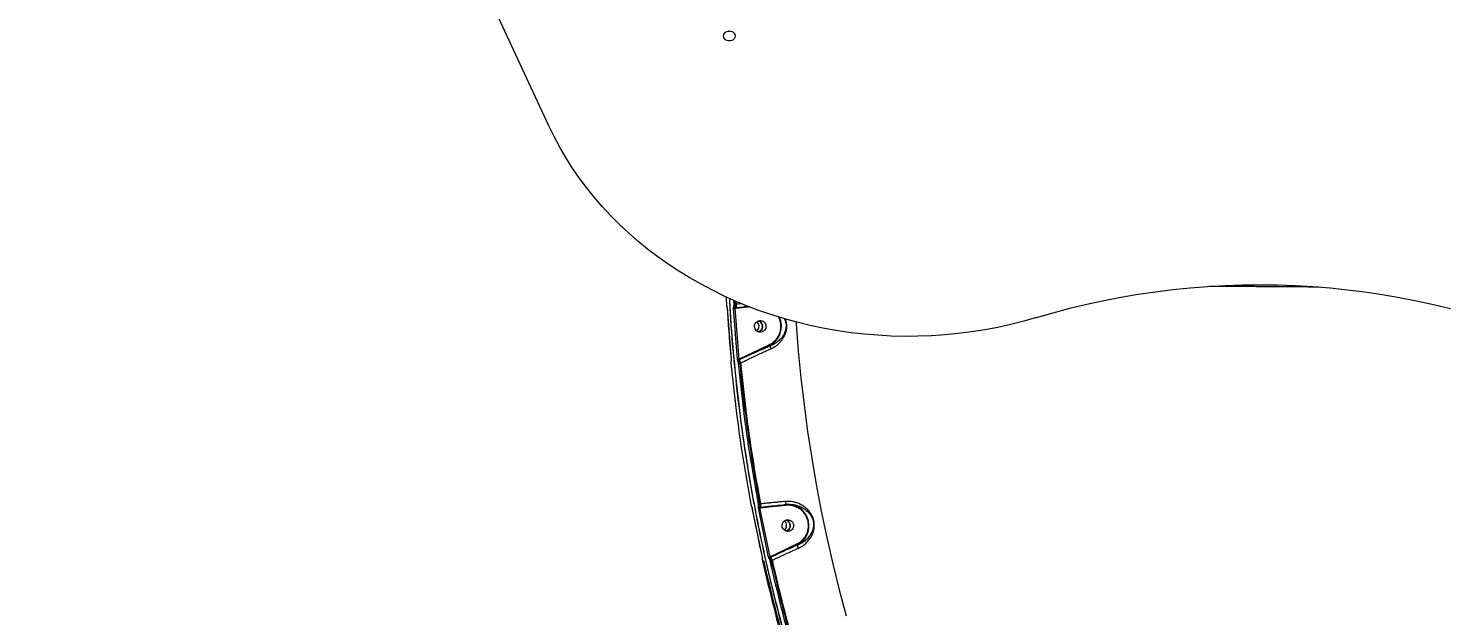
# Model space of a CAD drawing. Header units: millimetres. Extents: x -7083 to 7374, y -8368 to 7509.
# Drawn here: x 1382 to 2480, y -695 to -240 of the extents above; entities that cross this region are included whole.
import ezdxf

# ---------------------------------------------------------------- set-up
doc = ezdxf.new("R2010")
doc.units = ezdxf.units.MM
for name, color, linetype in [('DIKOM_ОБЪЕКТ', 7, 'Continuous'), ('DIKOM_РАЗМЕР_ЗОНА', 7, 'Continuous'), ('DIKOM_РАЗМЕР_ОБЪЕКТА', 7, 'Continuous')]:
    doc.layers.add(name, color=color, linetype=linetype)
doc.styles.add('style1', font='arial.ttf', dxfattribs={"width": 0.8})
doc.dimstyles.new('1-50', dxfattribs={"dimtxt": 300, "dimasz": 200, "dimexe": 100, "dimexo": 0, "dimgap": 100, "dimtad": 1, "dimtxsty": 'style1', "dimcen": 200, "dimclrd": 7, "dimclre": 7, "dimclrt": 7, "dimadec": 1, "dimazin": 2, "dimtfac": 1, "dimtmove": 0, "dimatfit": 2, "dimfxl": 0, "dimlwd": 25, "dimlwe": 18, "dimarcsym": 0})

# ---------------------------------------------------------------- blocks, each defined once
blk = doc.blocks.new('*D10')
at = {"layer": 'Defpoints', "color": 0, "transparency": 16777216}
for p in [(-5583.4, 648), (4593.5, 648.9), (4593.5, -5902.5)]:
    blk.add_point(p, dxfattribs=at)
at = {"layer": 'DIKOM_РАЗМЕР_ОБЪЕКТА', "color": 7, "lineweight": 18, "transparency": 16777216}
for p, q in [((-5583.4, 648), (-5583.4, -6002.5)), ((4593.5, 648.9), (4593.5, -6002.5))]:
    blk.add_line(p, q, dxfattribs=at)
at = {"layer": 'DIKOM_РАЗМЕР_ОБЪЕКТА', "color": 7, "lineweight": 25, "transparency": 16777216}
blk.add_line((-5383.4, -5902.5), (4393.5, -5902.5), dxfattribs=at)
at = {"layer": 'DIKOM_РАЗМЕР_ОБЪЕКТА', "color": 7, "transparency": 16777216}
for points in [[(-5383.4, -5869.2), (-5383.4, -5935.9), (-5583.4, -5902.5)], [(4393.5, -5869.2), (4393.5, -5935.9), (4593.5, -5902.5)]]:
    blk.add_solid(points, dxfattribs=at)
at = {"layer": 'DIKOM_РАЗМЕР_ОБЪЕКТА', "color": 7, "transparency": 16777216, "insert": (-226.1, -5649.4), "char_height": 300, "attachment_point": 5, "style": 'style1'}
blk.add_mtext('10150', dxfattribs=at)
blk = doc.blocks.new('*D11')
at = {"layer": 'Defpoints', "color": 0, "transparency": 16777216}
for p in [(-321.7, 5509.1), (-348.7, -4811.5), (5568.6, -4811.5)]:
    blk.add_point(p, dxfattribs=at)
at = {"layer": 'DIKOM_РАЗМЕР_ОБЪЕКТА', "color": 7, "lineweight": 18, "transparency": 16777216}
for p, q in [((-321.7, 5509.1), (5668.6, 5509.1)), ((-348.7, -4811.5), (5668.6, -4811.5))]:
    blk.add_line(p, q, dxfattribs=at)
at = {"layer": 'DIKOM_РАЗМЕР_ОБЪЕКТА', "color": 7, "lineweight": 25, "transparency": 16777216}
blk.add_line((5568.6, 5309.1), (5568.6, -4611.5), dxfattribs=at)
at = {"layer": 'DIKOM_РАЗМЕР_ОБЪЕКТА', "color": 7, "transparency": 16777216}
for points in [[(5535.2, 5309.1), (5601.9, 5309.1), (5568.6, 5509.1)], [(5535.2, -4611.5), (5601.9, -4611.5), (5568.6, -4811.5)]]:
    blk.add_solid(points, dxfattribs=at)
at = {"layer": 'DIKOM_РАЗМЕР_ОБЪЕКТА', "color": 7, "transparency": 16777216, "insert": (5315.3, 775.2), "char_height": 300, "attachment_point": 5, "rotation": 90, "style": 'style1'}
blk.add_mtext('10300', dxfattribs=at)
blk = doc.blocks.new('*D12')
at = {"layer": 'Defpoints', "color": 0, "transparency": 16777216}
for p in [(-621.7, 7509.1), (-373.6, -6811.5), (7273.9, -6811.5)]:
    blk.add_point(p, dxfattribs=at)
at = {"layer": 'DIKOM_РАЗМЕР_ЗОНА', "color": 7, "lineweight": 18, "transparency": 16777216}
for p, q in [((-621.7, 7509.1), (7373.9, 7509.1)), ((-373.6, -6811.5), (7373.9, -6811.5))]:
    blk.add_line(p, q, dxfattribs=at)
at = {"layer": 'DIKOM_РАЗМЕР_ЗОНА', "color": 7, "lineweight": 25, "transparency": 16777216}
blk.add_line((7273.9, 7309.1), (7273.9, -6611.5), dxfattribs=at)
at = {"layer": 'DIKOM_РАЗМЕР_ЗОНА', "color": 7, "transparency": 16777216}
for points in [[(7240.6, 7309.1), (7307.2, 7309.1), (7273.9, 7509.1)], [(7240.6, -6611.5), (7307.2, -6611.5), (7273.9, -6811.5)]]:
    blk.add_solid(points, dxfattribs=at)
at = {"layer": 'DIKOM_РАЗМЕР_ЗОНА', "color": 7, "transparency": 16777216, "insert": (7020.6, 1288.3), "char_height": 300, "attachment_point": 5, "rotation": 90, "style": 'style1'}
blk.add_mtext('14300', dxfattribs=at)
blk = doc.blocks.new('*D13')
at = {"layer": 'Defpoints', "color": 0, "transparency": 16777216}
for p in [(6593.5, 996.2), (-7083.4, 648), (6593.5, -8268.3)]:
    blk.add_point(p, dxfattribs=at)
at = {"layer": 'DIKOM_РАЗМЕР_ЗОНА', "color": 7, "lineweight": 18, "transparency": 16777216}
for p, q in [((6593.5, 996.2), (6593.5, -8368.3)), ((-7083.4, 648), (-7083.4, -8368.3))]:
    blk.add_line(p, q, dxfattribs=at)
at = {"layer": 'DIKOM_РАЗМЕР_ЗОНА', "color": 7, "lineweight": 25, "transparency": 16777216}
blk.add_line((-6883.4, -8268.3), (6393.5, -8268.3), dxfattribs=at)
at = {"layer": 'DIKOM_РАЗМЕР_ЗОНА', "color": 7, "transparency": 16777216}
for points in [[(-6883.4, -8235), (-6883.4, -8301.6), (-7083.4, -8268.3)], [(6393.5, -8235), (6393.5, -8301.6), (6593.5, -8268.3)]]:
    blk.add_solid(points, dxfattribs=at)
at = {"layer": 'DIKOM_РАЗМЕР_ЗОНА', "color": 7, "transparency": 16777216, "insert": (322.1, -8015), "char_height": 300, "attachment_point": 5, "style": 'style1'}
blk.add_mtext('13650', dxfattribs=at)

msp = doc.modelspace()

# ---------------------------------------------------------------- linework, layer by layer
at = {"layer": 'DIKOM_ОБЪЕКТ', "color": 7, "linetype": 'Continuous', "lineweight": 15}
for p, q in [((1784.933, -315.94), (1692.919, -117.626)), ((1921.99, -448.2), (1922.157, -450.866)), ((1922.157, -450.866), (1922.339, -454.062)), ((1922.856, -457.03), (1925.887, -496.527)), ((1930.928, -496.527), (1927.897, -457.03)), ((1928.248, -454.062), (1928.067, -450.866)), ((1929.047, -456.969), (1929.919, -456.875)), ((1932.075, -496.433), (1929.047, -456.969)), ((1929.177, -456.467), (1929.94, -456.385)), ((1929.397, -454.003), (1929.243, -451.299)), ((1929.397, -454.003), (1930.044, -453.933)), ((1930.044, -453.933), (1929.91, -451.578)), ((1929.919, -456.875), (1936.296, -456.227)), ((1929.94, -456.385), (1935.64, -455.801)), ((1935.64, -455.801), (1936.33, -455.73)), ((1936.296, -456.227), (1940.068, -455.82)), ((1936.33, -455.73), (1939.152, -455.437)), ((1937.995, -493.594), (1932.075, -496.433)), ((1955.219, -485.467), (1937.995, -493.594)), ((1955.513, -485.921), (1938.289, -494.047)), ((1955.513, -485.921), (1956.794, -485.921)), ((1956.794, -485.922), (1956.794, -485.921)), ((1932.132, -496.983), (1931.927, -497.08)), ((1931.965, -496.752), (1932.075, -496.433)), ((1938.289, -494.047), (1932.132, -496.983)), ((1932.892, -499.514), (1933.517, -499.219)), ((1942.1, -611.531), (1949.93, -649.53)), ((1954.97, -649.53), (1947.14, -611.531)), ((1948.218, -610.86), (1948.795, -610.797)), ((1948.251, -608.416), (1948.899, -608.346)), ((1948.274, -611.342), (1948.774, -611.288)), ((1956.098, -649.31), (1948.274, -611.342)), ((1948.774, -611.288), (1955.165, -610.639)), ((1948.795, -610.797), (1954.598, -610.203)), ((1954.598, -610.203), (1955.2, -610.141)), ((1955.165, -610.639), (1968.255, -609.223)), ((1969.053, -608.726), (1969.053, -608.726)), ((1962.139, -646.413), (1956.219, -649.252)), ((1962.433, -646.867), (1956.496, -649.699)), ((1976.555, -639.612), (1962.139, -646.413)), ((1976.849, -640.065), (1962.433, -646.867)), ((1976.849, -640.065), (1977.856, -640.065)), ((1977.855, -640.066), (1977.856, -640.065)), ((1956.219, -649.252), (1956.098, -649.31)), ((1956.496, -649.699), (1956.131, -649.871)), ((1957.278, -652.219), (1957.88, -651.935))]:
    msp.add_line(p, q, dxfattribs=at)
at = {"layer": 'DIKOM_ОБЪЕКТ', "color": 7, "linetype": 'Continuous', "lineweight": 15, "flags": 128}
for points in [[(1920.166, -246.383), (1920.346, -245.309), (1920.867, -244.323), (1921.689, -243.504), (1922.743, -242.918), (1923.945, -242.613), (1925.198, -242.614), (1926.399, -242.92), (1927.451, -243.507), (1928.27, -244.328), (1928.789, -245.315), (1928.966, -246.388), (1928.786, -247.462), (1928.264, -248.448), (1927.443, -249.267), (1926.388, -249.853), (1925.186, -250.158), (1923.934, -250.157), (1922.733, -249.85), (1921.68, -249.263), (1920.861, -248.443), (1920.342, -247.456), (1920.166, -246.383)], [(1924.711, -242.693), (1924.49, -242.671), (1924.067, -242.6)], [(2162.191, -464.195), (2152.319, -467.019), (2142.34, -469.546), (2132.266, -471.772), (2122.11, -473.694), (2111.883, -475.31), (2101.597, -476.618), (2091.266, -477.618), (2080.9, -478.306), (2070.514, -478.683), (2060.119, -478.749), (2049.728, -478.502), (2039.354, -477.944), (2029.008, -477.075), (2018.703, -475.896), (2008.452, -474.408), (1998.267, -472.614), (1988.159, -470.515), (1978.142, -468.114), (1968.228, -465.414), (1958.427, -462.418), (1948.752, -459.13), (1939.215, -455.553), (1929.827, -451.693), (1920.599, -447.553), (1911.543, -443.138), (1902.668, -438.454), (1893.987, -433.507), (1885.509, -428.302), (1877.244, -422.846), (1869.203, -417.145), (1861.395, -411.206), (1853.829, -405.036), (1846.515, -398.643), (1839.461, -392.034), (1832.676, -385.217), (1826.167, -378.201), (1819.944, -370.993), (1814.012, -363.603), (1808.38, -356.039), (1803.054, -348.311), (1798.041, -340.427), (1793.346, -332.398), (1788.975, -324.232), (1784.933, -315.94)], [(2162.191, -464.195), (2175.053, -460.461), (2188.021, -457.018), (2201.089, -453.867), (2214.246, -451.01), (2227.484, -448.449), (2240.794, -446.187), (2254.167, -444.224), (2267.594, -442.562), (2281.066, -441.202), (2294.574, -440.145), (2308.109, -439.392), (2321.662, -438.942), (2335.224, -438.798), (2348.785, -438.958), (2362.336, -439.422), (2375.869, -440.19), (2389.374, -441.262), (2402.843, -442.637), (2416.265, -444.314), (2429.633, -446.292), (2442.936, -448.569), (2456.167, -451.144), (2469.316, -454.016), (2482.375, -457.181)], [(1922.157, -450.866), (1922.15, -450.865), (1922.179, -450.861), (1922.192, -450.86)], [(1922.856, -457.03), (1922.848, -457.029), (1922.852, -457.028)], [(1976.014, -467.562), (1976.146, -469.391), (1977.851, -490.175), (1979.921, -510.924), (1982.355, -531.633), (1985.153, -552.294), (1988.314, -572.901), (1991.837, -593.448), (1995.72, -613.927), (1999.962, -634.333), (2004.563, -654.659), (2009.52, -674.898), (2014.832, -695.044)], [(1925.837, -499.61), (1925.829, -499.608), (1925.831, -499.607)], [(1925.887, -496.527), (1925.879, -496.524), (1925.883, -496.523)], [(1925.932, -497.277), (1925.919, -497.197), (1925.921, -497.168)], [(1942.1, -611.531), (1942.091, -611.526), (1942.095, -611.524)], [(1949.93, -649.53), (1949.921, -649.524), (1949.925, -649.522)]]:
    msp.add_lwpolyline(points, dxfattribs=at)
at = {"layer": 'DIKOM_ОБЪЕКТ', "color": 7, "linetype": 'Continuous', "lineweight": 15}
for centre, radius, start, end in [((1924.549, -237.632), 5.064, 261.241233, 278.983456), ((1923.556, -455.513), 0.962, 181.978477, 209.791323), ((1926.243, -415.213), 41.85, 272.264299, 273.840745), ((1929.086, -455.45), 1.021, 185.441832, 275.106236), ((1926.572, -410.111), 43.984, 272.18388, 273.682241), ((1930.928, -456.672), 1.03, 163.782601, 191.351028), ((1924.996, -454.947), 5.148, 343.782601, 11.351028), ((1937.02, -456.028), 0.752, 156.661171, 195.388638), ((1948.247, -471), 16.596, 295.967721, 25.181009), ((1939.02, -493.251), 1.081, 198.496674, 227.453931), ((1926.826, -497.956), 0.973, 154.985774, 186.753165), ((1929.275, -469.284), 27.293, 273.472743, 275.889482), ((1932.038, -497.966), 1.217, 93.451232, 145.484059), ((1932.364, -498.014), 1.031, 115.050913, 183.087716), ((1930.07, -472.855), 26.807, 273.584093, 276.041903), ((1932.678, -496.411), 0.791, 205.492325, 226.347295), ((1926.916, -501.759), 7.072, 21.052289, 42.478423), ((1942.594, -609.912), 0.955, 189.310482, 217.093264), ((1945.443, -594.893), 13.811, 276.9643, 281.729516), ((1948.121, -609.845), 1.019, 192.583385, 275.45311), ((1945.488, -598.12), 13.512, 277.022781, 281.898705), ((1949.784, -611.085), 1.03, 163.782601, 191.351028), ((1943.851, -609.359), 5.148, 343.782601, 11.351028), ((1955.89, -610.439), 0.752, 156.661171, 195.388638), ((1969.67, -625.171), 16.535, 295.733733, 87.764898), ((1963.164, -646.07), 1.081, 198.496674, 227.453931), ((1951.037, -650.751), 0.982, 165.988376, 193.914536), ((1953.319, -638.085), 11.563, 278.211119, 283.905683), ((1956.574, -650.804), 1.032, 115.394693, 190.249849), ((1954.478, -641.026), 11.538, 278.341741, 284.041975), ((1957.539, -648.744), 1.414, 201.052289, 222.478423), ((1951.28, -654.475), 7.072, 21.052289, 42.478423)]:
    msp.add_arc(centre, radius, start, end, dxfattribs=at)
for points, knots in [([(1924.605, -449.362), (1924.713, -451.863), (1925.347, -466.535), (1927.569, -493.319), (1931.323, -529.669), (1936.222, -565.665), (1942.119, -601.283), (1949.018, -636.494), (1956.941, -671.482), (1965.938, -706.426), (1976.021, -741.29), (1987.203, -776.036), (1999.414, -810.422), (2012.641, -844.419), (2026.79, -877.795), (2041.821, -910.53), (2057.723, -942.594), (2074.491, -974.204), (2086.44, -994.833), (2092.414, -1005.147)], [0, 0, 0, 0, 0.01279146, 0.07504781, 0.13730417, 0.19956052, 0.26070523, 0.32184995, 0.38299466, 0.44413938, 0.50639573, 0.56865208, 0.63090844, 0.69316479, 0.75542114, 0.81656586, 0.87771057, 0.93885529, 1, 1, 1, 1]), ([(2092.762, -1005.147), (2086.68, -994.644), (2074.517, -973.639), (2057.471, -941.439), (2041.323, -908.77), (2026.173, -875.611), (2012.094, -842.205), (1999.087, -808.588), (1987.14, -774.798), (1976.185, -740.664), (1966.171, -706.007), (1957.13, -670.849), (1949.091, -635.219), (1942.113, -599.358), (1936.213, -563.299), (1931.39, -527.293), (1927.75, -491.368), (1925.629, -465.496), (1925.031, -451.523), (1924.945, -449.504)], [0, 0, 0, 0, 0.06227137, 0.12454274, 0.1868141, 0.24908547, 0.31135684, 0.3725163, 0.43367576, 0.49483522, 0.55599468, 0.61826605, 0.68053742, 0.74280879, 0.80508016, 0.86735152, 0.92851098, 0.98967045, 1, 1, 1, 1]), ([(2380.63, -440.629), (2378.971, -440.617), (2372.762, -440.572), (2361.902, -440.497), (2348.031, -440.405), (2334.006, -440.316), (2319.854, -440.229), (2307.135, -440.154), (2299.164, -440.109), (2295.928, -440.091)], [0, 0, 0, 0, 0.05906603, 0.22104245, 0.38461957, 0.54979709, 0.71657472, 0.88495219, 1, 1, 1, 1]), ([(1922.335, -454.06), (1922.354, -454.305), (1922.39, -454.777), (1922.499, -455.373), (1922.589, -455.739), (1922.665, -455.865), (1922.677, -455.885)], [0, 0, 0, 0, 0.33653581, 0.64926451, 0.94381818, 1, 1, 1, 1]), ([(1922.339, -454.062), (1922.351, -454.238), (1922.377, -454.59), (1922.441, -455.05), (1922.517, -455.403), (1922.569, -455.499), (1922.595, -455.546)], [0, 0, 0, 0, 0.24999869, 0.49998685, 0.7497512, 1, 1, 1, 1]), ([(1922.595, -455.546), (1922.621, -455.594), (1922.673, -455.69), (1922.751, -456.043), (1922.817, -456.503), (1922.843, -456.854), (1922.856, -457.03)], [0, 0, 0, 0, 0.25025173, 0.50001459, 0.75000151, 1, 1, 1, 1]), ([(1922.8, -456.424), (1922.804, -456.459), (1922.815, -456.559), (1922.835, -456.766), (1922.846, -456.939), (1922.852, -457.028)], [0, 0, 0, 0, 0.20524354, 0.58936291, 1, 1, 1, 1]), ([(1922.893, -457.023), (1923.276, -462.986), (1924.122, -476.163), (1925.286, -489.315), (1925.924, -496.516)], [0, 0, 0, 0, 0.45248015, 1, 1, 1, 1]), ([(1927.897, -457.03), (1927.89, -456.855), (1927.876, -456.503), (1927.907, -456.042), (1927.971, -455.689), (1928.037, -455.594), (1928.07, -455.547)], [0, 0, 0, 0, 0.25022889, 0.49999817, 0.74999059, 1, 1, 1, 1]), ([(1928.07, -455.547), (1928.103, -455.499), (1928.169, -455.404), (1928.235, -455.05), (1928.267, -454.59), (1928.255, -454.238), (1928.248, -454.062)], [0, 0, 0, 0, 0.25000891, 0.50000255, 0.74977151, 1, 1, 1, 1]), ([(1929.047, -456.969), (1929.049, -456.92), (1929.053, -456.838), (1929.069, -456.728), (1929.088, -456.64), (1929.111, -456.566), (1929.14, -456.501), (1929.163, -456.48), (1929.177, -456.467)], [0, 0, 0, 0, 0.20866795, 0.34409073, 0.50003295, 0.65565823, 0.79096456, 1, 1, 1, 1]), ([(1929.177, -456.467), (1929.22, -456.404), (1929.29, -456.302), (1929.362, -455.982), (1929.409, -455.623), (1929.432, -455.187), (1929.435, -454.644), (1929.411, -454.244), (1929.397, -454.003)], [0, 0, 0, 0, 0.21283454, 0.34719289, 0.49995332, 0.6577679, 0.79382319, 1, 1, 1, 1]), ([(1934.402, -453.453), (1934.329, -453.461), (1932.866, -453.619), (1931.419, -453.78), (1930.044, -453.933)], [0, 0, 0, 0, 0.04980982, 1, 1, 1, 1]), ([(1945.863, -474.525), (1946.272, -474.115), (1947.096, -473.29), (1947.627, -471.551), (1947.489, -469.78), (1946.824, -468.297), (1946.052, -467.707), (1945.746, -467.473)], [0, 0, 0, 0, 0.21204561, 0.42740114, 0.64275668, 0.85811221, 1, 1, 1, 1]), ([(1946.989, -475.335), (1947.53, -475.113), (1948.612, -474.668), (1949.76, -473.264), (1950.318, -471.565), (1950.188, -469.759), (1949.381, -468.176), (1948.263, -467.097), (1947.39, -466.862), (1947.08, -466.779)], [0, 0, 0, 0, 0.15262766, 0.30525532, 0.45788297, 0.61051063, 0.76313829, 0.91576595, 1, 1, 1, 1]), ([(1947.08, -466.779), (1947.39, -466.862), (1948.263, -467.097), (1949.381, -468.176), (1950.188, -469.759), (1950.318, -471.565), (1949.76, -473.264), (1948.612, -474.668), (1947.53, -475.113), (1946.989, -475.335)], [0, 0, 0, 0, 0.08423405, 0.23686171, 0.38948937, 0.54211703, 0.69474468, 0.84737234, 1, 1, 1, 1]), ([(1962.437, -463.646), (1962.553, -463.843), (1963.114, -464.797), (1963.726, -466.715), (1964.248, -469.353), (1964.29, -472.13), (1963.849, -474.956), (1962.897, -477.699), (1961.473, -480.225), (1959.651, -482.405), (1957.561, -484.202), (1955.988, -485.052), (1955.219, -485.467)], [0, 0, 0, 0, 0.02668417, 0.12962073, 0.23255729, 0.34035819, 0.45166462, 0.56481037, 0.67795612, 0.78926255, 0.89706344, 1, 1, 1, 1]), ([(1956.769, -488.314), (1957.79, -487.8), (1959.827, -486.773), (1962.146, -484.954), (1963.957, -483.175), (1965.337, -481.507), (1966.454, -479.831), (1967.319, -478.211), (1967.99, -476.633), (1968.512, -474.986), (1968.877, -473.207), (1969.042, -471.371), (1968.987, -469.48), (1968.697, -467.615), (1968.327, -466.172), (1968.01, -465.394), (1967.924, -465.182)], [0, 0, 0, 0, 0.12249815, 0.24432296, 0.32527672, 0.40707101, 0.48763413, 0.55032756, 0.60945062, 0.67285442, 0.73189196, 0.7940536, 0.85416275, 0.91405644, 0.97661015, 1, 1, 1, 1]), ([(1967.082, -464.946), (1967.259, -465.315), (1967.668, -466.169), (1968.141, -467.679), (1968.454, -469.434), (1968.493, -470.929), (1968.401, -472.087), (1968.239, -473.177), (1967.908, -474.514), (1967.423, -475.813), (1966.908, -476.899), (1966.428, -477.767), (1965.75, -478.84), (1964.793, -480.115), (1963.489, -481.532), (1961.987, -482.873), (1960.357, -484.058), (1958.633, -485.095), (1957.408, -485.646), (1956.794, -485.922)], [0, 0, 0, 0, 0.0452833, 0.10489163, 0.16516023, 0.22492452, 0.25427213, 0.28493887, 0.34095662, 0.40446819, 0.44335534, 0.48260093, 0.52347399, 0.59772065, 0.67863305, 0.76121429, 0.8448834, 0.92231876, 1, 1, 1, 1]), ([(1933.517, -499.219), (1934.24, -498.861), (1935.869, -498.056), (1938.283, -496.879), (1940.788, -495.671), (1943.089, -494.574), (1945.967, -493.217), (1949.303, -491.668), (1953.143, -489.919), (1955.565, -488.847), (1956.769, -488.314)], [0, 0, 0, 0, 0.09300496, 0.20943344, 0.30692223, 0.41045979, 0.50058464, 0.67198849, 0.83691074, 1, 1, 1, 1]), ([(1956.794, -485.921), (1955.315, -486.543), (1952.36, -487.787), (1947.719, -489.805), (1943.014, -491.892), (1939.859, -493.331), (1938.289, -494.047)], [0, 0, 0, 0, 0.2505978, 0.50078321, 0.75144612, 1, 1, 1, 1]), ([(1956.769, -488.314), (1956.711, -488.141), (1956.597, -487.798), (1956.474, -487.172), (1956.458, -486.56), (1956.587, -486.112), (1956.733, -485.978), (1956.794, -485.922)], [0, 0, 0, 0, 0.16249742, 0.32085096, 0.60582689, 0.83371634, 1, 1, 1, 1]), ([(1925.89, -497.717), (1925.885, -497.726), (1925.823, -497.859), (1925.794, -498.248), (1925.775, -498.879), (1925.813, -499.359), (1925.833, -499.607)], [0, 0, 0, 0, 0.02184306, 0.33386985, 0.65693878, 1, 1, 1, 1]), ([(1925.859, -498.07), (1925.84, -498.119), (1925.802, -498.216), (1925.783, -498.591), (1925.792, -499.07), (1925.822, -499.43), (1925.837, -499.61)], [0, 0, 0, 0, 0.24978961, 0.49967373, 0.74963267, 1, 1, 1, 1]), ([(1925.932, -497.277), (1925.934, -497.377), (1925.936, -497.576), (1925.922, -497.811), (1925.898, -497.992), (1925.872, -498.044), (1925.859, -498.07)], [0, 0, 0, 0, 0.2518889, 0.50042012, 0.75107057, 1, 1, 1, 1]), ([(1925.883, -496.523), (1925.892, -496.636), (1925.911, -496.86), (1925.917, -497.066), (1925.921, -497.169)], [0, 0, 0, 0, 0.50189871, 1, 1, 1, 1]), ([(1925.887, -496.527), (1925.899, -496.658), (1925.921, -496.919), (1925.929, -497.158), (1925.932, -497.277)], [0, 0, 0, 0, 0.5023158, 1, 1, 1, 1]), ([(1925.921, -497.169), (1925.922, -497.218), (1925.924, -497.313), (1925.925, -497.423), (1925.926, -497.495), (1925.927, -497.529), (1925.932, -497.529), (1925.933, -497.529)], [0, 0, 0, 0, 0.26261178, 0.50986386, 0.74061366, 0.95620455, 1, 1, 1, 1]), ([(1931.035, -497.277), (1931.013, -497.158), (1930.969, -496.919), (1930.942, -496.658), (1930.928, -496.527)], [0, 0, 0, 0, 0.49772349, 1, 1, 1, 1]), ([(1931.334, -498.07), (1931.308, -498.044), (1931.256, -497.991), (1931.176, -497.811), (1931.1, -497.575), (1931.057, -497.377), (1931.035, -497.277)], [0, 0, 0, 0, 0.24881904, 0.49957366, 0.74799593, 1, 1, 1, 1]), ([(1931.746, -499.61), (1931.725, -499.43), (1931.684, -499.07), (1931.581, -498.591), (1931.459, -498.216), (1931.376, -498.118), (1931.334, -498.07)], [0, 0, 0, 0, 0.25018293, 0.50013198, 0.75004425, 1, 1, 1, 1]), ([(1931.927, -497.08), (1931.921, -497.069), (1931.909, -497.045), (1931.915, -496.965), (1931.933, -496.866), (1931.954, -496.792), (1931.965, -496.752)], [0, 0, 0, 0, 0.23787734, 0.49987976, 0.73202488, 1, 1, 1, 1]), ([(1932.892, -499.514), (1932.821, -499.226), (1932.678, -498.65), (1932.413, -497.886), (1932.145, -497.305), (1931.999, -497.154), (1931.927, -497.08)], [0, 0, 0, 0, 0.25006851, 0.49996001, 0.75688418, 1, 1, 1, 1]), ([(1948.251, -608.416), (1946.11, -596.381), (1941.83, -572.316), (1936.707, -535.993), (1934.164, -511.675), (1932.892, -499.514)], [0, 0, 0, 0, 0.33338455, 0.66661545, 1, 1, 1, 1]), ([(1948.899, -608.346), (1946.754, -596.286), (1942.464, -572.172), (1937.334, -535.774), (1934.789, -511.406), (1933.517, -499.219)], [0, 0, 0, 0, 0.33338482, 0.66661518, 1, 1, 1, 1]), ([(1941.204, -608.596), (1941.253, -608.836), (1941.348, -609.297), (1941.526, -609.875), (1941.662, -610.235), (1941.753, -610.357), (1941.773, -610.384)], [0, 0, 0, 0, 0.3293765, 0.63391734, 0.91867919, 1, 1, 1, 1]), ([(1941.208, -608.603), (1941.243, -608.776), (1941.313, -609.122), (1941.435, -609.577), (1941.555, -609.926), (1941.619, -610.02), (1941.651, -610.067)], [0, 0, 0, 0, 0.24999599, 0.49995565, 0.74990456, 1, 1, 1, 1]), ([(1941.651, -610.067), (1941.683, -610.114), (1941.748, -610.208), (1941.869, -610.557), (1941.994, -611.012), (1942.065, -611.358), (1942.1, -611.531)], [0, 0, 0, 0, 0.25009404, 0.50004233, 0.7500027, 1, 1, 1, 1]), ([(1941.961, -610.913), (1941.971, -610.951), (1941.997, -611.055), (1942.044, -611.265), (1942.077, -611.435), (1942.094, -611.524)], [0, 0, 0, 0, 0.2182925, 0.59638476, 1, 1, 1, 1]), ([(1942.134, -611.509), (1943.245, -617.255), (1945.7, -629.953), (1948.455, -642.588), (1949.964, -649.505)], [0, 0, 0, 0, 0.45248011, 1, 1, 1, 1]), ([(1947.14, -611.531), (1947.111, -611.357), (1947.053, -611.011), (1947.025, -610.557), (1947.045, -610.208), (1947.099, -610.114), (1947.126, -610.067)], [0, 0, 0, 0, 0.2502978, 0.50002307, 0.74999944, 1, 1, 1, 1]), ([(1947.126, -610.067), (1947.153, -610.02), (1947.208, -609.926), (1947.229, -609.577), (1947.203, -609.122), (1947.146, -608.776), (1947.118, -608.603)], [0, 0, 0, 0, 0.25000207, 0.4999786, 0.74970703, 1, 1, 1, 1]), ([(1948.274, -611.342), (1948.254, -611.282), (1948.217, -611.17), (1948.189, -611.022), (1948.186, -610.907), (1948.207, -610.876), (1948.218, -610.86)], [0, 0, 0, 0, 0.26743818, 0.50019118, 0.75240828, 1, 1, 1, 1]), ([(1948.218, -610.86), (1948.261, -610.782), (1948.348, -610.626), (1948.391, -610.054), (1948.368, -609.301), (1948.291, -608.722), (1948.251, -608.416)], [0, 0, 0, 0, 0.24925371, 0.49996376, 0.73612418, 1, 1, 1, 1]), ([(1968.055, -606.459), (1967.504, -606.511), (1966.366, -606.618), (1964.58, -606.788), (1962.671, -606.972), (1960.638, -607.169), (1958.512, -607.378), (1956.187, -607.608), (1953.774, -607.849), (1951.291, -608.101), (1949.696, -608.264), (1948.899, -608.346)], [0, 0, 0, 0, 0.08924345, 0.18405138, 0.28442404, 0.39036165, 0.50186442, 0.61472566, 0.75021101, 0.87510426, 1, 1, 1, 1]), ([(1955.2, -610.141), (1957.539, -609.897), (1962.24, -609.406), (1966.775, -608.953), (1969.053, -608.726)], [0, 0, 0, 0, 0.49771482, 1, 1, 1, 1]), ([(1978.01, -642.617), (1979.055, -642.089), (1981.133, -641.041), (1983.76, -638.945), (1986.008, -636.578), (1987.647, -634.21), (1988.807, -631.957), (1989.585, -629.902), (1990.084, -627.872), (1990.321, -625.937), (1990.34, -624.098), (1990.141, -622.238), (1989.71, -620.39), (1989.067, -618.612), (1988.258, -616.976), (1987.295, -615.444), (1985.888, -613.612), (1983.891, -611.613), (1981.219, -609.655), (1978.272, -608.097), (1975.069, -606.991), (1971.649, -606.338), (1969.254, -606.418), (1968.055, -606.459)], [0, 0, 0, 0, 0.06283541, 0.1249526, 0.18744418, 0.24983517, 0.29196344, 0.33403604, 0.37491434, 0.40736471, 0.43769166, 0.46923159, 0.50040721, 0.53088449, 0.56320552, 0.59350727, 0.62600122, 0.68791017, 0.75013656, 0.81258315, 0.87495034, 0.93743114, 1, 1, 1, 1]), ([(1969.053, -608.726), (1968.988, -608.721), (1968.833, -608.707), (1968.613, -608.439), (1968.417, -608.036), (1968.268, -607.596), (1968.137, -607.059), (1968.083, -606.66), (1968.055, -606.459)], [0, 0, 0, 0, 0.16499776, 0.39362908, 0.53166491, 0.68198612, 0.84002295, 1, 1, 1, 1]), ([(1968.255, -609.223), (1969.124, -609.177), (1970.904, -609.084), (1973.607, -609.531), (1976.274, -610.447), (1978.776, -611.867), (1980.983, -613.721), (1982.797, -615.912), (1984.161, -618.315), (1985.081, -620.848), (1985.578, -623.501), (1985.627, -626.274), (1985.184, -629.101), (1984.232, -631.844), (1982.808, -634.369), (1980.986, -636.55), (1978.897, -638.346), (1977.323, -639.197), (1976.555, -639.612)], [0, 0, 0, 0, 0.05913316, 0.1210607, 0.18500204, 0.25, 0.31499796, 0.3789393, 0.44086684, 0.5, 0.55913316, 0.6210607, 0.68500204, 0.75, 0.81499796, 0.8789393, 0.94086684, 1, 1, 1, 1]), ([(1968.929, -608.721), (1969.282, -608.695), (1970.101, -608.634), (1970.91, -608.644), (1971.37, -608.65)], [0, 0, 0, 0, 0.43046641, 1, 1, 1, 1]), ([(1970.865, -608.659), (1970.981, -608.65), (1971.112, -608.639), (1971.239, -608.648), (1971.253, -608.65)], [0, 0, 0, 0, 0.88453843, 1, 1, 1, 1]), ([(1971.253, -608.65), (1971.95, -608.683), (1973.378, -608.753), (1975.232, -609.092), (1976.899, -609.528), (1978.335, -610.018), (1979.741, -610.614), (1981.069, -611.29), (1982.339, -612.054), (1983.548, -612.908), (1984.694, -613.853), (1985.803, -614.93), (1986.818, -616.11), (1987.747, -617.434), (1988.546, -618.882), (1989.197, -620.527), (1989.615, -622.286), (1989.767, -624.047), (1989.678, -625.721), (1989.374, -627.428), (1988.828, -629.187), (1988.024, -630.959), (1987.027, -632.623), (1985.861, -634.18), (1984.561, -635.602), (1982.867, -637.13), (1980.725, -638.7), (1978.815, -639.609), (1977.855, -640.066)], [0, 0, 0, 0, 0.04238592, 0.08682293, 0.11768883, 0.15203149, 0.1845726, 0.21723688, 0.24989508, 0.28235792, 0.31470049, 0.34708072, 0.382037, 0.41261596, 0.44542513, 0.47839607, 0.51116149, 0.54376328, 0.57649291, 0.60913368, 0.65070271, 0.6956852, 0.73946793, 0.78282444, 0.8283144, 0.86971619, 0.93453196, 1, 1, 1, 1]), ([(1967.198, -628.669), (1967.607, -628.26), (1968.432, -627.434), (1968.963, -625.696), (1968.825, -623.925), (1968.159, -622.441), (1967.388, -621.852), (1967.081, -621.618)], [0, 0, 0, 0, 0.21204561, 0.42740114, 0.64275668, 0.85811221, 1, 1, 1, 1]), ([(1968.324, -629.48), (1968.865, -629.257), (1969.947, -628.812), (1971.095, -627.409), (1971.653, -625.71), (1971.523, -623.904), (1970.717, -622.321), (1969.598, -621.241), (1968.726, -621.007), (1968.416, -620.923)], [0, 0, 0, 0, 0.15262766, 0.30525532, 0.45788297, 0.61051063, 0.76313829, 0.91576595, 1, 1, 1, 1]), ([(1968.416, -620.923), (1968.726, -621.007), (1969.598, -621.241), (1970.717, -622.321), (1971.523, -623.904), (1971.653, -625.71), (1971.095, -627.409), (1969.947, -628.812), (1968.865, -629.257), (1968.324, -629.48)], [0, 0, 0, 0, 0.08423405, 0.23686171, 0.38948937, 0.54211703, 0.69474468, 0.84737234, 1, 1, 1, 1]), ([(1957.88, -651.935), (1958.72, -651.527), (1960.4, -650.711), (1962.95, -649.492), (1965.505, -648.285), (1969.021, -646.648), (1973.255, -644.713), (1976.498, -643.283), (1978.01, -642.617)], [0, 0, 0, 0, 0.12518647, 0.2503699, 0.3755464, 0.50031803, 0.76711955, 1, 1, 1, 1]), ([(1977.856, -640.065), (1976.19, -640.776), (1972.861, -642.195), (1967.661, -644.489), (1964.173, -646.075), (1962.433, -646.867)], [0, 0, 0, 0, 0.33401575, 0.66765846, 1, 1, 1, 1]), ([(1978.01, -642.617), (1977.94, -642.434), (1977.803, -642.073), (1977.671, -641.552), (1977.602, -641.096), (1977.592, -640.636), (1977.665, -640.259), (1977.799, -640.123), (1977.855, -640.066)], [0, 0, 0, 0, 0.16115499, 0.319316, 0.46916886, 0.60658971, 0.8346587, 1, 1, 1, 1]), ([(1949.924, -649.522), (1949.944, -649.61), (1949.981, -649.781), (1950.016, -649.965), (1950.031, -650.041), (1950.033, -650.057)], [0, 0, 0, 0, 0.46232445, 0.89301137, 1, 1, 1, 1]), ([(1949.93, -649.53), (1949.966, -649.703), (1950.038, -650.05), (1950.102, -650.504), (1950.124, -650.853), (1950.097, -650.942), (1950.084, -650.987)], [0, 0, 0, 0, 0.25051451, 0.50011273, 0.75006485, 1, 1, 1, 1]), ([(1950.069, -650.639), (1950.055, -650.79), (1950.025, -651.109), (1950.095, -651.729), (1950.19, -652.195), (1950.238, -652.434)], [0, 0, 0, 0, 0.30415574, 0.64251526, 1, 1, 1, 1]), ([(1950.084, -650.987), (1950.071, -651.032), (1950.044, -651.121), (1950.068, -651.469), (1950.133, -651.923), (1950.206, -652.269), (1950.243, -652.442)], [0, 0, 0, 0, 0.2499392, 0.49989145, 0.74949394, 1, 1, 1, 1]), ([(1951.036, -652.219), (1953.84, -664.171), (1959.449, -688.07), (1969.151, -723.593), (1976.466, -747.011), (1980.124, -758.723)], [0, 0, 0, 0, 0.33338503, 0.66661497, 1, 1, 1, 1]), ([(1955.559, -650.987), (1955.512, -650.942), (1955.42, -650.853), (1955.256, -650.504), (1955.097, -650.049), (1955.013, -649.703), (1954.97, -649.53)], [0, 0, 0, 0, 0.25006435, 0.49999611, 0.74994647, 1, 1, 1, 1]), ([(1956.152, -652.442), (1956.109, -652.269), (1956.024, -651.923), (1955.863, -651.47), (1955.698, -651.121), (1955.605, -651.032), (1955.559, -650.987)], [0, 0, 0, 0, 0.25005095, 0.49999949, 0.74993275, 1, 1, 1, 1]), ([(1956.131, -649.871), (1956.125, -649.865), (1956.11, -649.852), (1956.094, -649.809), (1956.082, -649.748), (1956.074, -649.653), (1956.076, -649.507), (1956.09, -649.38), (1956.098, -649.31)], [0, 0, 0, 0, 0.11701831, 0.23857317, 0.36617014, 0.50111263, 0.71987291, 1, 1, 1, 1]), ([(1957.278, -652.219), (1957.174, -651.912), (1956.985, -651.352), (1956.665, -650.626), (1956.366, -650.087), (1956.208, -649.942), (1956.131, -649.871)], [0, 0, 0, 0, 0.2745789, 0.49990406, 0.75515348, 1, 1, 1, 1]), ([(1986.366, -758.723), (1982.708, -747.011), (1975.393, -723.593), (1965.691, -688.07), (1960.083, -664.171), (1957.278, -652.219)], [0, 0, 0, 0, 0.33338503, 0.66661497, 1, 1, 1, 1]), ([(1987.027, -758.651), (1983.36, -746.917), (1976.029, -723.452), (1966.307, -687.858), (1960.69, -663.911), (1957.88, -651.935)], [0, 0, 0, 0, 0.33338529, 0.66661471, 1, 1, 1, 1]), ([(2112.742, -935.079), (2114.55, -934.566), (2118.156, -933.542), (2124.319, -931.519), (2130.993, -929.155), (2138.215, -926.422), (2145.274, -923.611), (2152.004, -920.827), (2158.264, -918.165), (2164.758, -915.335), (2171.477, -912.341), (2178.409, -909.19), (2185.543, -905.887), (2194.968, -901.45), (2206.906, -895.707), (2221.601, -888.46), (2236.742, -880.826), (2250.079, -873.968), (2261.364, -868.083), (2270.453, -863.297), (2279.616, -858.427), (2288.841, -853.481), (2298.115, -848.466), (2307.429, -843.389), (2317.611, -837.794), (2328.669, -831.667), (2340.603, -824.992), (2352.526, -818.264), (2364.419, -811.495), (2376.263, -804.696), (2388.264, -797.751), (2400.411, -790.663), (2412.688, -783.44), (2424.857, -776.221), (2436.9, -769.02), (2448.801, -761.846), (2461.583, -754.081), (2475.206, -745.73), (2489.62, -736.807), (2503.762, -727.963), (2517.611, -719.216), (2532.476, -709.731), (2548.283, -699.524), (2564.9, -688.642), (2581.041, -677.93), (2591.352, -670.955), (2596.498, -667.474)], [0, 0, 0, 0, 0.02517615, 0.05024579, 0.07520902, 0.10006598, 0.12481677, 0.14298725, 0.16106378, 0.17904639, 0.19693512, 0.21473001, 0.2324311, 0.25003842, 0.28269604, 0.3149379, 0.34676417, 0.37817499, 0.39593906, 0.4135675, 0.43106032, 0.44841755, 0.46563918, 0.48272523, 0.49967572, 0.52107405, 0.54226072, 0.56323575, 0.58399914, 0.60455088, 0.62489095, 0.64617774, 0.66726389, 0.68814935, 0.70883411, 0.72931812, 0.74960135, 0.77504784, 0.80026522, 0.82525335, 0.8500121, 0.87454135, 0.90609516, 0.93752318, 0.96882495, 1, 1, 1, 1]), ([(2686.845, -681.122), (2682.093, -684.394), (2672.582, -690.943), (2657.521, -701.116), (2641.912, -711.523), (2625.734, -722.163), (2609.046, -733.002), (2591.886, -744.012), (2574.301, -755.164), (2556.335, -766.427), (2538.038, -777.771), (2521.553, -787.88), (2506.972, -796.741), (2494.334, -804.367), (2481.505, -812.052), (2468.501, -819.785), (2455.338, -827.556), (2442.031, -835.353), (2426.779, -844.222), (2409.57, -854.135), (2390.435, -865.035), (2371.207, -875.861), (2351.951, -886.571), (2337.016, -894.772), (2326.325, -900.588), (2319.811, -904.116), (2313.318, -907.615), (2306.851, -911.083), (2300.411, -914.519), (2294.002, -917.92), (2283.875, -923.265), (2270.169, -930.424), (2253.7, -938.884), (2238.116, -946.752), (2223.421, -954.038), (2209.174, -960.96), (2195.427, -967.491), (2182.234, -973.599), (2169.649, -979.255), (2157.728, -984.43), (2146.523, -989.095), (2136.089, -993.222), (2126.479, -996.785), (2117.746, -999.756), (2109.934, -1002.116), (2103.12, -1003.823), (2097.248, -1004.918), (2094.261, -1005.071), (2092.762, -1005.147)], [0, 0, 0, 0, 0.02482391, 0.04969024, 0.07459899, 0.09955016, 0.12454376, 0.14957978, 0.17465822, 0.19977909, 0.22494237, 0.25014808, 0.26686658, 0.28375963, 0.30082724, 0.3180694, 0.33548611, 0.35307737, 0.37084319, 0.39600715, 0.42151318, 0.44736125, 0.47355138, 0.50008356, 0.50921694, 0.51838565, 0.5275897, 0.53682909, 0.54610383, 0.5554139, 0.56475932, 0.59063869, 0.61678524, 0.64078721, 0.66500999, 0.68945359, 0.71411801, 0.73900324, 0.76410928, 0.78943613, 0.81498379, 0.84075226, 0.86674154, 0.89295163, 0.91938252, 0.94603421, 0.9729067, 1, 1, 1, 1])]:
    msp.add_open_spline(points, degree=3, knots=knots, dxfattribs=at)
for points in [[(1949.676, -475.335), (1949.099, -475.427), (1947.946, -475.612), (1946.25, -475.009), (1944.909, -473.844), (1944.11, -472.233), (1943.978, -470.434), (1944.536, -468.733), (1945.684, -467.33), (1946.766, -466.885), (1947.307, -466.663)], [(1947.307, -466.663), (1947.884, -466.57), (1949.038, -466.386), (1950.733, -466.988), (1952.074, -468.154), (1952.874, -469.765), (1953.006, -471.564), (1952.447, -473.264), (1951.3, -474.668), (1950.217, -475.113), (1949.676, -475.335)], [(1955.219, -485.467), (1955.248, -485.527), (1955.305, -485.646), (1955.393, -485.796), (1955.47, -485.9), (1955.499, -485.914), (1955.513, -485.921)], [(1925.837, -499.61), (1927.11, -511.78), (1929.656, -536.119), (1934.783, -572.473), (1939.066, -596.559), (1941.208, -608.603)], [(1947.118, -608.603), (1944.976, -596.559), (1940.692, -572.473), (1935.565, -536.119), (1933.019, -511.78), (1931.746, -499.61)], [(1968.255, -609.223), (1968.249, -609.158), (1968.238, -609.028), (1968.241, -608.864), (1968.258, -608.749), (1968.279, -608.734), (1968.289, -608.726)], [(1971.012, -629.48), (1970.435, -629.572), (1969.281, -629.756), (1967.586, -629.154), (1966.245, -627.988), (1965.445, -626.377), (1965.313, -624.579), (1965.872, -622.878), (1967.019, -621.475), (1968.102, -621.03), (1968.643, -620.807)], [(1968.643, -620.807), (1969.22, -620.715), (1970.373, -620.531), (1972.069, -621.133), (1973.41, -622.299), (1974.209, -623.91), (1974.341, -625.708), (1973.783, -627.409), (1972.635, -628.812), (1971.553, -629.257), (1971.012, -629.48)], [(1976.555, -639.612), (1976.583, -639.671), (1976.64, -639.79), (1976.729, -639.94), (1976.806, -640.045), (1976.834, -640.059), (1976.849, -640.065)], [(1950.243, -652.442), (1953.05, -664.402), (1958.663, -688.322), (1968.374, -723.875), (1975.695, -747.314), (1979.355, -759.034)], [(1985.265, -759.034), (1981.604, -747.314), (1974.283, -723.875), (1964.573, -688.322), (1958.959, -664.402), (1956.152, -652.442)]]:
    msp.add_open_spline(points, degree=3, dxfattribs=at)

# ---------------------------------------------------------------- dimensions: what is measured, and where the dimension line sits
at = {"layer": 'DIKOM_РАЗМЕР_ЗОНА'}
dim = msp.add_linear_dim(base=(7273.891, -6811.526), p1=(-621.712, 7509.064), p2=(-373.605, -6811.526), angle=90, text='14300', dimstyle='1-50', dxfattribs=at)
dim.commit()
dim.dimension.update_dxf_attribs({"geometry": '*D12', "text_midpoint": (7273.891, 1288.251), "dimtype": 160})
dim = msp.add_linear_dim(base=(6593.528, -8268.308), p1=(-7083.425, 647.956), p2=(6593.528, 996.237), text='13650', dimstyle='1-50', dxfattribs=at)
dim.commit()
dim.dimension.update_dxf_attribs({"geometry": '*D13', "text_midpoint": (322.101, -8268.308), "dimtype": 160})
at = {"layer": 'DIKOM_РАЗМЕР_ОБЪЕКТА'}
dim = msp.add_linear_dim(base=(5568.58, -4811.525), p1=(-321.712, 5509.064), p2=(-348.712, -4811.525), angle=90, text='10300', dimstyle='1-50', dxfattribs=at)
dim.commit()
dim.dimension.update_dxf_attribs({"geometry": '*D11', "text_midpoint": (5568.58, 775.227), "dimtype": 160})
dim = msp.add_linear_dim(base=(4593.55, -5902.538), p1=(-5583.425, 647.956), p2=(4593.55, 648.921), text='10150', dimstyle='1-50', dxfattribs=at)
dim.commit()
dim.dimension.update_dxf_attribs({"geometry": '*D10', "text_midpoint": (-226.127, -5902.538), "dimtype": 160})

doc.saveas('drawing.dxf')
